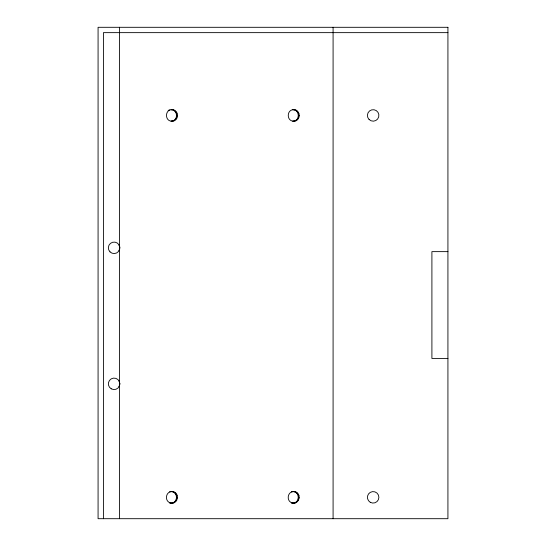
<?xml version="1.0" encoding="UTF-8"?>
<svg xmlns="http://www.w3.org/2000/svg" width="546" height="546" viewBox="0 0 546 546"><rect width="100%" height="100%" fill="white"/><g stroke="black" fill="none" stroke-linecap="round" stroke-linejoin="round"><path stroke-width="0.82" d="M172.461 120.98C178.665 119.547 177.389 109.459 171 109.691C179.409 108.388 179.409 122.475 171 121.171L173.403 120.98M171 503.078C178.262 503.303 178.262 491.366 171 491.591C180.521 490.472 178.453 506.04 169.54 502.88L171.942 503.078M294.233 120.98C300.436 119.547 299.16 109.459 292.772 109.691C301.18 108.388 301.18 122.475 292.772 121.171L295.174 120.98M292.772 503.078C300.041 503.303 300.041 491.366 292.772 491.591C302.3 490.472 300.225 506.04 291.311 502.88L293.714 503.078M119.069 250.696L119.84 247.823L119.069 244.949M119.069 386.704L119.84 383.831L119.069 380.958M168.175 110.456L169.54 109.882M171.942 491.591C165.554 491.359 164.278 501.453 170.482 502.88M293.714 491.591C287.326 491.359 286.049 501.453 292.253 502.88M171.942 109.691C164.674 109.466 164.674 121.396 171.942 121.171M293.714 109.691C286.445 109.466 286.445 121.396 293.714 121.171M447.925 32.644L103.412 32.644L103.412 518.7M172.461 109.882L173.403 109.882M294.233 109.882L295.174 109.882M173.819 110.456L174.761 110.456M295.598 110.456L296.533 110.456M174.993 111.37L175.928 111.37M296.765 111.37L297.707 111.37M175.887 112.558L176.829 112.558M297.659 112.558L298.601 112.558M176.454 113.943L177.389 113.943M298.225 113.943L299.167 113.943M176.645 115.431L177.587 115.431M298.416 115.431L299.358 115.431M176.454 116.919L177.389 116.919M298.225 116.919L299.167 116.919M175.887 118.305L176.829 118.305M297.659 118.305L298.601 118.305M174.993 119.492L175.928 119.492M296.765 119.492L297.707 119.492M173.819 120.407L174.761 120.407M295.598 120.407L296.533 120.407M447.925 251.638L431.906 251.638L431.906 358.463L447.925 358.463M169.54 491.789L170.482 491.789M172.461 491.789L173.403 491.789M291.311 491.789L292.253 491.789M294.233 491.789L295.174 491.789M173.819 492.362L174.761 492.362M295.598 492.362L296.533 492.362M174.993 493.277L175.928 493.277M296.765 493.277L297.707 493.277M175.887 494.464L176.829 494.464M297.659 494.464L298.601 494.464M176.454 495.85L177.389 495.85M298.225 495.85L299.167 495.85M176.645 497.338L177.587 497.338M298.416 497.338L299.358 497.338M176.454 498.819L177.389 498.819M298.225 498.819L299.167 498.819M175.887 500.204L176.829 500.204M297.659 500.204L298.601 500.204M174.993 501.392L175.928 501.392M296.765 501.392L297.707 501.392M173.819 502.306L174.761 502.306M295.598 502.306L296.533 502.306M172.461 502.88L173.403 502.88M294.233 502.88L295.174 502.88M333.087 27.3L333.087 518.7M119.438 27.3L119.438 245.843M119.438 249.802L119.438 381.852M119.438 385.81L119.438 518.7M447.925 27.3L98.075 27.3L98.075 518.7L447.925 518.7L447.925 27.3M110.033 251.883A5.74 5.74 0 0 0 119.642 249.31A5.74 5.74 0 0 0 112.612 242.274A5.74 5.74 0 0 0 110.033 251.883M111.227 388.807A5.74 5.74 0 0 0 119.84 383.831A5.74 5.74 0 0 0 111.227 378.863A5.74 5.74 0 0 0 111.227 388.807M370.277 502.306A5.74 5.74 0 0 0 378.89 497.338A5.74 5.74 0 0 0 370.277 492.362A5.74 5.74 0 0 0 370.277 502.306M369.089 119.492A5.74 5.74 0 0 0 378.699 116.919A5.74 5.74 0 0 0 371.662 109.882A5.74 5.74 0 0 0 369.089 119.492"/></g></svg>
